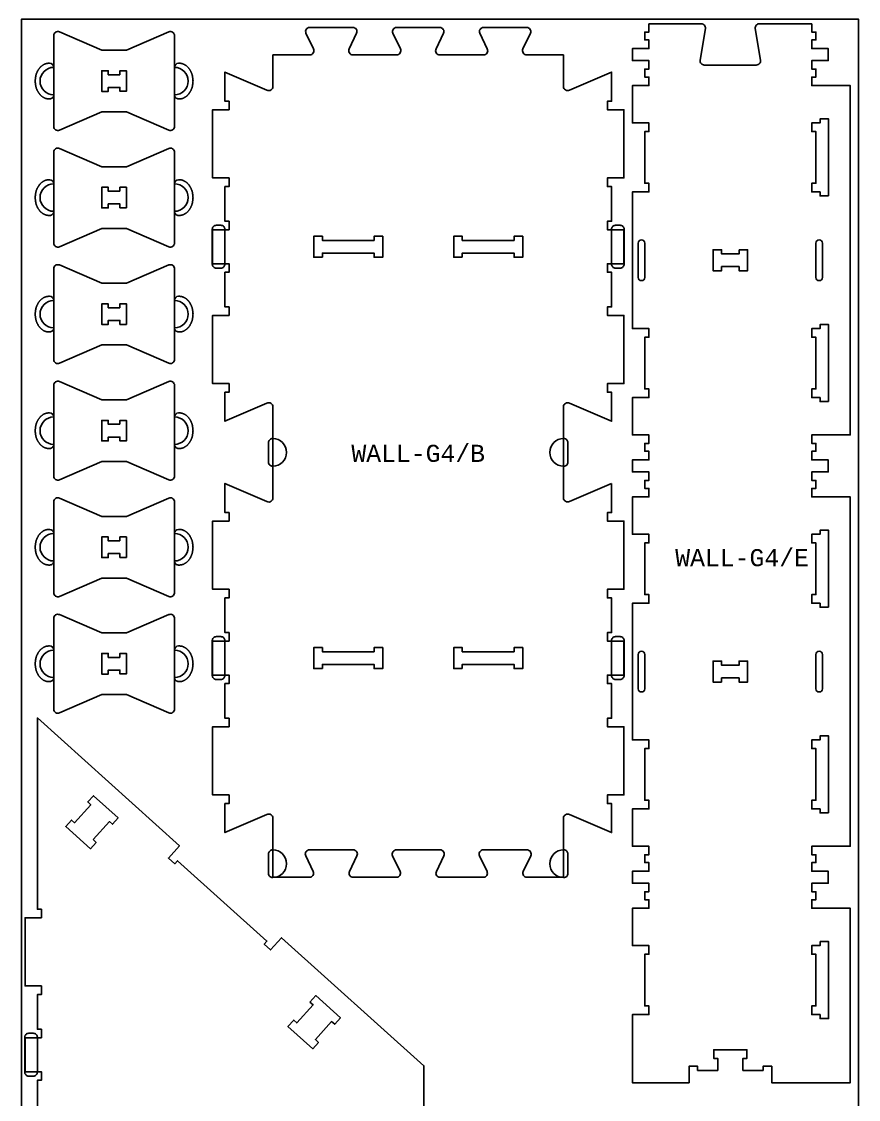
# Model space of a CAD drawing. Extents: x 0 to 12772, y 0 to 23683.
# Drawn here: x 2223 to 3443, y 2155 to 3727 of the extents above; entities that cross this region are included whole.
import ezdxf

# ---------------------------------------------------------------- set-up
doc = ezdxf.new("R2010")
doc.units = 0
for name, color, linetype in [('0_SHEET_SPRUCEPLY_2440X122', 1, 'CONTINUOUS'), ('1_ANYTOOL_1MMDEEP_LABELS_S', 2, 'CONTINUOUS'), ('3_ANYTOOL_CUTTHROUGH_INSID', 4, 'CONTINUOUS'), ('4_ANYTOOL_CUTTHROUGH_OUTSI', 5, 'CONTINUOUS'), ('5_ANYTOOL_HALF_MILL_9MM_IN', 3, 'CONTINUOUS')]:
    doc.layers.add(name, color=color, linetype=linetype)
doc.styles.add('MONOTXT_REGULAR', font='')
doc.styles.get('MONOTXT_REGULAR').set_extended_font_data('Monotxt')

msp = doc.modelspace()

# ---------------------------------------------------------------- linework, layer by layer
at = {"layer": '0_SHEET_SPRUCEPLY_2440X122'}
msp.add_lwpolyline([(2223, 1290.9), (3443, 1290.9), (3443, 3730.9), (2223, 3730.9)], close=True, dxfattribs=at)
at = {"layer": '3_ANYTOOL_CUTTHROUGH_INSID'}
for points in [[(2366.4, 3649.8), (2349.4, 3649.8), (2349.4, 3655.5), (2339.9, 3655.5), (2339.9, 3625.5), (2349.4, 3625.5), (2349.4, 3631.3), (2366.4, 3631.3), (2366.4, 3625.6), (2375.9, 3625.6), (2375.9, 3655.6), (2366.4, 3655.6)], [(3399.5, 3472.9), (3387, 3472.9), (3387, 3478.9), (3375, 3478.9), (3375, 3491.4), (3381, 3491.4), (3381, 3566.9), (3375, 3566.9), (3375, 3579.4), (3387, 3579.4), (3387, 3585.4), (3399.5, 3585.4)], [(2366.4, 3479.8), (2349.4, 3479.8), (2349.4, 3485.5), (2339.9, 3485.5), (2339.9, 3455.5), (2349.4, 3455.5), (2349.4, 3461.3), (2366.4, 3461.3), (2366.4, 3455.6), (2375.9, 3455.6), (2375.9, 3485.6), (2366.4, 3485.6)], [(2661.5, 3383.6), (2649, 3383.6), (2649, 3414.1), (2661.5, 3414.1), (2661.5, 3408.1), (2737, 3408.1), (2737, 3414.1), (2749.5, 3414.1), (2749.5, 3383.6), (2737, 3383.6), (2737, 3389.6), (2661.5, 3389.6)], [(2865.5, 3383.6), (2853, 3383.6), (2853, 3414.1), (2865.5, 3414.1), (2865.5, 3408.1), (2941, 3408.1), (2941, 3414.1), (2953.5, 3414.1), (2953.5, 3383.6), (2941, 3383.6), (2941, 3389.6), (2865.5, 3389.6)], [(3269, 3394.4), (3269, 3388.4), (3243.5, 3388.4), (3243.5, 3394.4), (3231, 3394.4), (3231, 3363.9), (3243.5, 3363.9), (3243.5, 3369.9), (3269, 3369.9), (3269, 3363.9), (3281.5, 3363.9), (3281.5, 3394.4)], [(2366.4, 3309.8), (2349.4, 3309.8), (2349.4, 3315.5), (2339.9, 3315.5), (2339.9, 3285.5), (2349.4, 3285.5), (2349.4, 3291.3), (2366.4, 3291.3), (2366.4, 3285.6), (2375.9, 3285.6), (2375.9, 3315.6), (2366.4, 3315.6)], [(3399.5, 3172.9), (3399.5, 3285.4), (3387, 3285.4), (3387, 3279.4), (3375, 3279.4), (3375, 3266.9), (3381, 3266.9), (3381, 3191.4), (3375, 3191.4), (3375, 3178.9), (3387, 3178.9), (3387, 3172.9)], [(2366.4, 3139.8), (2349.4, 3139.8), (2349.4, 3145.5), (2339.9, 3145.5), (2339.9, 3115.5), (2349.4, 3115.5), (2349.4, 3121.3), (2366.4, 3121.3), (2366.4, 3115.6), (2375.9, 3115.6), (2375.9, 3145.6), (2366.4, 3145.6)], [(2366.4, 2969.8), (2349.4, 2969.8), (2349.4, 2975.5), (2339.9, 2975.5), (2339.9, 2945.5), (2349.4, 2945.5), (2349.4, 2951.3), (2366.4, 2951.3), (2366.4, 2945.6), (2375.9, 2945.6), (2375.9, 2975.6), (2366.4, 2975.6)], [(3399.5, 2872.9), (3399.5, 2985.4), (3387, 2985.4), (3387, 2979.4), (3375, 2979.4), (3375, 2966.9), (3381, 2966.9), (3381, 2891.4), (3375, 2891.4), (3375, 2878.9), (3387, 2878.9), (3387, 2872.9)], [(2366.4, 2799.8), (2349.4, 2799.8), (2349.4, 2805.5), (2339.9, 2805.5), (2339.9, 2775.5), (2349.4, 2775.5), (2349.4, 2781.3), (2366.4, 2781.3), (2366.4, 2775.6), (2375.9, 2775.6), (2375.9, 2805.6), (2366.4, 2805.6)], [(2661.5, 2783.6), (2649, 2783.6), (2649, 2814.1), (2661.5, 2814.1), (2661.5, 2808.1), (2737, 2808.1), (2737, 2814.1), (2749.5, 2814.1), (2749.5, 2783.6), (2737, 2783.6), (2737, 2789.6), (2661.5, 2789.6)], [(2865.5, 2783.6), (2853, 2783.6), (2853, 2814.1), (2865.5, 2814.1), (2865.5, 2808.1), (2941, 2808.1), (2941, 2814.1), (2953.5, 2814.1), (2953.5, 2783.6), (2941, 2783.6), (2941, 2789.6), (2865.5, 2789.6)], [(3243.5, 2763.9), (3243.5, 2769.9), (3269, 2769.9), (3269, 2763.9), (3281.5, 2763.9), (3281.5, 2794.4), (3269, 2794.4), (3269, 2788.4), (3243.5, 2788.4), (3243.5, 2794.4), (3231, 2794.4), (3231, 2763.9)], [(3399.5, 2572.9), (3399.5, 2685.4), (3387, 2685.4), (3387, 2679.4), (3375, 2679.4), (3375, 2666.9), (3381, 2666.9), (3381, 2591.4), (3375, 2591.4), (3375, 2578.9), (3387, 2578.9), (3387, 2572.9)], [(2327.3, 2534), (2351, 2560.4), (2355.5, 2556.4), (2363.8, 2565.7), (2327.8, 2598.1), (2319.4, 2588.9), (2323.9, 2584.8), (2300.1, 2558.5), (2295.7, 2562.5), (2287.3, 2553.2), (2323.4, 2520.7), (2331.7, 2530)], [(3387, 2385.4), (3387, 2379.4), (3375, 2379.4), (3375, 2366.9), (3381, 2366.9), (3381, 2291.4), (3375, 2291.4), (3375, 2278.9), (3387, 2278.9), (3387, 2272.9), (3399.5, 2272.9), (3399.5, 2385.4)], [(2643.4, 2297.1), (2647.9, 2293.1), (2624.2, 2266.7), (2619.7, 2270.7), (2611.3, 2261.4), (2647.4, 2229), (2655.7, 2238.3), (2651.3, 2242.3), (2675, 2268.7), (2679.5, 2264.7), (2687.9, 2273.9), (2651.8, 2306.4)]]:
    msp.add_lwpolyline(points, close=True, dxfattribs=at)
for points in [[(3122, 3404.1), (3122, 3354.1, 1), (3131.5, 3354.1), (3131.5, 3404.1, 1)], [(3381, 3404.1), (3381, 3354.1, 1), (3390.5, 3354.1), (3390.5, 3404.1, 1)], [(3122, 2804.1), (3122, 2754.1, 1), (3131.5, 2754.1), (3131.5, 2804.1, 1)], [(3381, 2804.1), (3381, 2754.1, 1), (3390.5, 2754.1), (3390.5, 2804.1, 1)]]:
    msp.add_lwpolyline(points, format="xyb", close=True, dxfattribs=at)
at = {"layer": '4_ANYTOOL_CUTTHROUGH_OUTSI'}
for points in [[(2445.9, 3574.3, -0.539734), (2437.5, 3568.8), (2375.9, 3595.5), (2339.9, 3595.5), (2278.3, 3568.8, -0.539734), (2269.9, 3574.3), (2269.9, 3620.5, -1), (2269.9, 3660.5), (2269.9, 3706.7, -0.539734), (2278.3, 3712.2), (2339.9, 3685.5), (2375.9, 3685.5), (2437.5, 3712.2, -0.539734), (2445.9, 3706.7), (2445.9, 3660.5, -1), (2445.9, 3620.5)], [(3083, 3053.5), (3021.7, 3027, -0.539734), (3013, 3032.7), (3013, 3165.1, -0.539734), (3021.7, 3170.8), (3083, 3144.3), (3083, 3186.6), (3077, 3186.6), (3077, 3199.1), (3101, 3199.1), (3101, 3298.6), (3077, 3298.6), (3077, 3311.1), (3083, 3311.1), (3083, 3361.6), (3077, 3361.6), (3077, 3374.1), (3101, 3374.1), (3101, 3423.6), (3077, 3423.6), (3077, 3436.1), (3083, 3436.1), (3083, 3486.6), (3077, 3486.6), (3077, 3499.1), (3101, 3499.1), (3101, 3598.6), (3077, 3598.6), (3077, 3611.1), (3083, 3611.1), (3083, 3653.5), (3021.7, 3627), (3021.7, 3627, -0.539734), (3013, 3632.7), (3013, 3678.6), (2959.6, 3678.6), (2959.6, 3678.6, -0.551268), (2953.9, 3687.6), (2964.8, 3710.4, 0.551268), (2959.6, 3718.6), (2896.2, 3718.6, 0.551268), (2891, 3710.4), (2901.9, 3687.6, -0.551268), (2896.3, 3678.6), (2832.9, 3678.6, -0.551268), (2827.2, 3687.6), (2838.1, 3710.4, 0.551268), (2832.9, 3718.6), (2769.5, 3718.6, 0.551268), (2764.3, 3710.4), (2775.2, 3687.6, -0.551268), (2769.6, 3678.6), (2706.2, 3678.6, -0.551268), (2700.5, 3687.6), (2711.4, 3710.4, 0.551268), (2706.2, 3718.6), (2642.8, 3718.6, 0.551268), (2637.6, 3710.4), (2648.5, 3687.6, -0.551268), (2642.9, 3678.6), (2589.5, 3678.6), (2589.5, 3632.7), (2589.5, 3632.7, -0.539734), (2580.7, 3627), (2519.5, 3653.5), (2519.5, 3611.1), (2525.5, 3611.1), (2525.5, 3598.6), (2501.5, 3598.6), (2501.5, 3499.1), (2525.5, 3499.1), (2525.5, 3486.6), (2519.5, 3486.6), (2519.5, 3436.1), (2525.5, 3436.1), (2525.5, 3423.6), (2501.5, 3423.6), (2501.5, 3374.1), (2525.5, 3374.1), (2525.5, 3361.6), (2519.5, 3361.6), (2519.5, 3311.1), (2525.5, 3311.1), (2525.5, 3298.6), (2501.5, 3298.6), (2501.5, 3199.1), (2525.5, 3199.1), (2525.5, 3186.6), (2519.5, 3186.6), (2519.5, 3144.3), (2580.7, 3170.8), (2580.7, 3170.8, -0.539734), (2589.5, 3165.1), (2589.5, 3032.7, -0.539734), (2580.7, 3027), (2519.5, 3053.5), (2519.5, 3011.1), (2525.5, 3011.1), (2525.5, 2998.6), (2501.5, 2998.6), (2501.5, 2899.1), (2525.5, 2899.1), (2525.5, 2886.6), (2519.5, 2886.6), (2519.5, 2836.1), (2525.5, 2836.1), (2525.5, 2823.6), (2501.5, 2823.6), (2501.5, 2774.1), (2525.5, 2774.1), (2525.5, 2761.6), (2519.5, 2761.6), (2519.5, 2711.1), (2525.5, 2711.1), (2525.5, 2698.6), (2501.5, 2698.6), (2501.5, 2599.1), (2525.5, 2599.1), (2525.5, 2586.6), (2519.5, 2586.6), (2519.5, 2544.3), (2580.7, 2570.8), (2580.7, 2570.8, -0.539734), (2589.5, 2565.1), (2589.5, 2479.1), (2642.9, 2479.1), (2642.9, 2479.1, 0.551268), (2648.1, 2487.4), (2637.2, 2510.2, -0.551268), (2642.8, 2519.1), (2706.2, 2519.1, -0.551268), (2711.9, 2510.2), (2701, 2487.4, 0.551268), (2706.2, 2479.1), (2769.6, 2479.1, 0.551268), (2774.8, 2487.4), (2763.9, 2510.2, -0.551268), (2769.5, 2519.1), (2832.9, 2519.1, -0.551268), (2838.6, 2510.2), (2827.7, 2487.4, 0.551268), (2832.9, 2479.1), (2896.3, 2479.1, 0.551268), (2901.5, 2487.4), (2890.6, 2510.2, -0.551268), (2896.2, 2519.1), (2959.6, 2519.1, -0.551268), (2965.3, 2510.2), (2954.4, 2487.4, 0.551268), (2959.6, 2479.1), (3013, 2479.1), (3013, 2565.1), (3013, 2565.1, -0.539734), (3021.7, 2570.8), (3083, 2544.3), (3083, 2586.6), (3077, 2586.6), (3077, 2599.1), (3101, 2599.1), (3101, 2698.6), (3077, 2698.6), (3077, 2711.1), (3083, 2711.1), (3083, 2761.6), (3077, 2761.6), (3077, 2774.1), (3101, 2774.1), (3101, 2823.6), (3077, 2823.6), (3077, 2836.1), (3083, 2836.1), (3083, 2886.6), (3077, 2886.6), (3077, 2899.1), (3101, 2899.1), (3101, 2998.6), (3077, 2998.6), (3077, 3011.1), (3083, 3011.1), (3083, 3053.5)], [(3137.5, 3723.9), (3214.1, 3723.9, -0.463455), (3219.8, 3717.2), (3212.1, 3671.2, 0.463455), (3218.3, 3663.9), (3294.1, 3663.9, 0.463455), (3300.3, 3671.2), (3292.6, 3717.2, -0.463455), (3298.3, 3723.9), (3375, 3723.9), (3375, 3711.9), (3381, 3711.9), (3381, 3700.4), (3375, 3700.4), (3375, 3687.9), (3399, 3687.9), (3399, 3670.4), (3375, 3670.4), (3375, 3657.9), (3381, 3657.9), (3381, 3646.4), (3375, 3646.4), (3375, 3633.9), (3431, 3633.9), (3431, 3124.4), (3375, 3124.4), (3375, 3111.9), (3381, 3111.9), (3381, 3100.4), (3375, 3100.4), (3375, 3087.9), (3399, 3087.9), (3399, 3070.4), (3375, 3070.4), (3375, 3057.9), (3381, 3057.9), (3381, 3046.4), (3375, 3046.4), (3375, 3033.9), (3431, 3033.9), (3431, 2524.4), (3375, 2524.4), (3375, 2511.9), (3381, 2511.9), (3381, 2500.4), (3375, 2500.4), (3375, 2487.9), (3399, 2487.9), (3399, 2470.4), (3375, 2470.4), (3375, 2457.9), (3381, 2457.9), (3381, 2446.4), (3375, 2446.4), (3375, 2433.9), (3431, 2433.9), (3431, 2179.4), (3316.5, 2179.4), (3316.5, 2203.4), (3304, 2203.4), (3304, 2197.4), (3274.5, 2197.4), (3274.5, 2214.9), (3280.5, 2214.9), (3280.5, 2227.4), (3232, 2227.4), (3232, 2214.9), (3238, 2214.9), (3238, 2197.4), (3208.5, 2197.4), (3208.5, 2203.4), (3196, 2203.4), (3196, 2179.4), (3113.5, 2179.4), (3113.5, 2278.9), (3137.5, 2278.9), (3137.5, 2291.4), (3131.5, 2291.4), (3131.5, 2366.9), (3137.5, 2366.9), (3137.5, 2379.4), (3113.5, 2379.4), (3113.5, 2433.9), (3137.5, 2433.9), (3137.5, 2446.4), (3131.5, 2446.4), (3131.5, 2457.9), (3137.5, 2457.9), (3137.5, 2470.4), (3113.5, 2470.4), (3113.5, 2487.9), (3137.5, 2487.9), (3137.5, 2500.4), (3131.5, 2500.4), (3131.5, 2511.9), (3137.5, 2511.9), (3137.5, 2524.4), (3113.5, 2524.4), (3113.5, 2578.9), (3137.5, 2578.9), (3137.5, 2591.4), (3131.5, 2591.4), (3131.5, 2666.9), (3137.5, 2666.9), (3137.5, 2679.4), (3113.5, 2679.4), (3113.5, 2878.9), (3137.5, 2878.9), (3137.5, 2891.4), (3131.5, 2891.4), (3131.5, 2966.9), (3137.5, 2966.9), (3137.5, 2979.4), (3113.5, 2979.4), (3113.5, 3033.9), (3137.5, 3033.9), (3137.5, 3046.4), (3131.5, 3046.4), (3131.5, 3057.9), (3137.5, 3057.9), (3137.5, 3070.4), (3113.5, 3070.4), (3113.5, 3087.9), (3137.5, 3087.9), (3137.5, 3100.4), (3131.5, 3100.4), (3131.5, 3111.9), (3137.5, 3111.9), (3137.5, 3124.4), (3113.5, 3124.4), (3113.5, 3178.9), (3137.5, 3178.9), (3137.5, 3191.4), (3131.5, 3191.4), (3131.5, 3266.9), (3137.5, 3266.9), (3137.5, 3279.4), (3113.5, 3279.4), (3113.5, 3478.9), (3137.5, 3478.9), (3137.5, 3491.4), (3131.5, 3491.4), (3131.5, 3566.9), (3137.5, 3566.9), (3137.5, 3579.4), (3113.5, 3579.4), (3113.5, 3633.9), (3137.5, 3633.9), (3137.5, 3646.4), (3131.5, 3646.4), (3131.5, 3657.9), (3137.5, 3657.9), (3137.5, 3670.4), (3113.5, 3670.4), (3113.5, 3687.9), (3137.5, 3687.9), (3137.5, 3700.4), (3131.5, 3700.4), (3131.5, 3711.9), (3137.5, 3711.9), (3137.5, 3723.9)], [(2445.9, 3404.3, -0.539734), (2437.5, 3398.8), (2375.9, 3425.5), (2339.9, 3425.5), (2278.3, 3398.8, -0.539734), (2269.9, 3404.3), (2269.9, 3450.5, -1), (2269.9, 3490.5), (2269.9, 3536.7, -0.539734), (2278.3, 3542.2), (2339.9, 3515.5), (2375.9, 3515.5), (2437.5, 3542.2, -0.539734), (2445.9, 3536.7), (2445.9, 3490.5, -1), (2445.9, 3450.5)], [(2445.9, 3234.3, -0.539734), (2437.5, 3228.8), (2375.9, 3255.5), (2339.9, 3255.5), (2278.3, 3228.8, -0.539734), (2269.9, 3234.3), (2269.9, 3280.5, -1), (2269.9, 3320.5), (2269.9, 3366.7, -0.539734), (2278.3, 3372.2), (2339.9, 3345.5), (2375.9, 3345.5), (2437.5, 3372.2, -0.539734), (2445.9, 3366.7), (2445.9, 3320.5, -1), (2445.9, 3280.5)], [(2445.9, 3064.3, -0.539734), (2437.5, 3058.8), (2375.9, 3085.5), (2339.9, 3085.5), (2278.3, 3058.8, -0.539734), (2269.9, 3064.3), (2269.9, 3110.5, -1), (2269.9, 3150.5), (2269.9, 3196.7, -0.539734), (2278.3, 3202.2), (2339.9, 3175.5), (2375.9, 3175.5), (2437.5, 3202.2, -0.539734), (2445.9, 3196.7), (2445.9, 3150.5, -1), (2445.9, 3110.5)], [(2445.9, 2894.3, -0.539734), (2437.5, 2888.8), (2375.9, 2915.5), (2339.9, 2915.5), (2278.3, 2888.8, -0.539734), (2269.9, 2894.3), (2269.9, 2940.5, -1), (2269.9, 2980.5), (2269.9, 3026.7, -0.539734), (2278.3, 3032.2), (2339.9, 3005.5), (2375.9, 3005.5), (2437.5, 3032.2, -0.539734), (2445.9, 3026.7), (2445.9, 2980.5, -1), (2445.9, 2940.5)], [(2445.9, 2724.3, -0.539734), (2437.5, 2718.8), (2375.9, 2745.5), (2339.9, 2745.5), (2278.3, 2718.8, -0.539734), (2269.9, 2724.3), (2269.9, 2770.5, -1), (2269.9, 2810.5), (2269.9, 2856.7, -0.539734), (2278.3, 2862.2), (2339.9, 2835.5), (2375.9, 2835.5), (2437.5, 2862.2, -0.539734), (2445.9, 2856.7), (2445.9, 2810.5, -1), (2445.9, 2770.5)]]:
    msp.add_lwpolyline(points, format="xyb", close=True, dxfattribs=at)
msp.add_lwpolyline([(2246, 2132.5), (2246, 2183), (2252, 2183), (2252, 2195.5), (2228, 2195.5), (2228, 2245), (2252, 2245), (2252, 2257.5), (2246, 2257.5), (2246, 2308), (2252, 2308), (2252, 2320.5), (2228, 2320.5), (2228, 2420), (2252, 2420), (2252, 2432.5), (2246, 2432.5), (2246, 2711.5), (2453.1, 2525), (2437, 2507.2), (2446.3, 2498.8), (2450.3, 2503.3), (2580.7, 2385.9), (2576.7, 2381.4), (2586, 2373.1), (2602.1, 2390.9), (2809.5, 2204.1), (2809.5, 2084.1)], dxfattribs=at)
at = {"layer": '5_ANYTOOL_HALF_MILL_9MM_IN'}
for points in [[(2262.9, 3614.5), (2262.5, 3614.5), (2262, 3614.5), (2261.6, 3614.6), (2261.1, 3614.6), (2260.7, 3614.7), (2260.2, 3614.7), (2259.7, 3614.8), (2259.3, 3614.9), (2258.8, 3615.1), (2258.3, 3615.2), (2257.9, 3615.3), (2257.4, 3615.5), (2257, 3615.7), (2256.5, 3615.9), (2256, 3616.1), (2255.6, 3616.3), (2255.1, 3616.6), (2254.6, 3616.8), (2254.2, 3617.1), (2253.7, 3617.4), (2253.3, 3617.7), (2252.8, 3618), (2252.4, 3618.4), (2252, 3618.7), (2251.6, 3619.1), (2251.1, 3619.5), (2250.7, 3619.9), (2250.3, 3620.3), (2249.9, 3620.8), (2249.5, 3621.2), (2249.2, 3621.7), (2248.8, 3622.1), (2248.4, 3622.6), (2248.1, 3623.1), (2247.7, 3623.6), (2247.4, 3624.1), (2247.1, 3624.6), (2246.8, 3625.2), (2246.5, 3625.7), (2246.2, 3626.3), (2245.9, 3626.8), (2245.7, 3627.4), (2245.4, 3628), (2245.2, 3628.6), (2244.9, 3629.2), (2244.7, 3629.7), (2244.5, 3630.3), (2244.3, 3630.9), (2244.2, 3631.5), (2244, 3632.1), (2243.8, 3632.7), (2243.7, 3633.4), (2243.6, 3634), (2243.5, 3634.6), (2243.4, 3635.2), (2243.3, 3635.8), (2243.2, 3636.4), (2243.1, 3637), (2243.1, 3637.6), (2243, 3638.2), (2243, 3638.8), (2243, 3639.3), (2242.9, 3640.5), (2243, 3641.7), (2243, 3642.3), (2243, 3642.8), (2243.1, 3643.4), (2243.1, 3644), (2243.2, 3644.6), (2243.3, 3645.2), (2243.4, 3645.8), (2243.5, 3646.4), (2243.6, 3647.1), (2243.7, 3647.7), (2243.9, 3648.3), (2244, 3648.9), (2244.2, 3649.5), (2244.3, 3650.1), (2244.5, 3650.7), (2244.7, 3651.3), (2244.9, 3651.9), (2245.2, 3652.4), (2245.4, 3653), (2245.7, 3653.6), (2245.9, 3654.2), (2246.2, 3654.7), (2246.5, 3655.3), (2246.8, 3655.8), (2247.1, 3656.4), (2247.4, 3656.9), (2247.7, 3657.4), (2248.1, 3657.9), (2248.4, 3658.4), (2248.8, 3658.9), (2249.2, 3659.4), (2249.6, 3659.8), (2249.9, 3660.3), (2250.3, 3660.7), (2250.7, 3661.1), (2251.2, 3661.5), (2251.6, 3661.9), (2252, 3662.3), (2252.4, 3662.6), (2252.9, 3663), (2253.3, 3663.3), (2253.8, 3663.6), (2254.2, 3663.9), (2254.7, 3664.2), (2255.1, 3664.4), (2255.6, 3664.7), (2256.1, 3664.9), (2256.5, 3665.1), (2257, 3665.3), (2257.5, 3665.5), (2257.9, 3665.7), (2258.4, 3665.8), (2258.9, 3666), (2259.3, 3666.1), (2259.8, 3666.2), (2260.2, 3666.3), (2260.7, 3666.3), (2261.2, 3666.4), (2261.6, 3666.4), (2262.1, 3666.5), (2262.5, 3666.5), (2263, 3666.5), (2263.9, 3666.5, -0.413668), (2269.9, 3660.5), (2269.9, 3620.5, -0.41476), (2263.9, 3614.5)], [(2452.9, 3614.5), (2453.3, 3614.5), (2453.8, 3614.5), (2454.2, 3614.6), (2454.7, 3614.6), (2455.1, 3614.7), (2455.6, 3614.7), (2456.1, 3614.8), (2456.5, 3614.9), (2457, 3615.1), (2457.5, 3615.2), (2457.9, 3615.3), (2458.4, 3615.5), (2458.9, 3615.7), (2459.3, 3615.9), (2459.8, 3616.1), (2460.2, 3616.3), (2460.7, 3616.6), (2461.2, 3616.8), (2461.6, 3617.1), (2462.1, 3617.4), (2462.5, 3617.7), (2463, 3618), (2463.4, 3618.4), (2463.8, 3618.7), (2464.2, 3619.1), (2464.7, 3619.5), (2465.1, 3619.9), (2465.5, 3620.3), (2465.9, 3620.8), (2466.3, 3621.2), (2466.6, 3621.7), (2467, 3622.1), (2467.4, 3622.6), (2467.7, 3623.1), (2468.1, 3623.6), (2468.4, 3624.1), (2468.7, 3624.6), (2469, 3625.2), (2469.3, 3625.7), (2469.6, 3626.3), (2469.9, 3626.8), (2470.1, 3627.4), (2470.4, 3628), (2470.6, 3628.6), (2470.9, 3629.2), (2471.1, 3629.7), (2471.3, 3630.3), (2471.5, 3630.9), (2471.6, 3631.5), (2471.8, 3632.1), (2472, 3632.7), (2472.1, 3633.4), (2472.2, 3634), (2472.3, 3634.6), (2472.4, 3635.2), (2472.5, 3635.8), (2472.6, 3636.4), (2472.7, 3637), (2472.7, 3637.6), (2472.8, 3638.2), (2472.8, 3638.8), (2472.8, 3639.3), (2472.9, 3640.5), (2472.8, 3641.7), (2472.8, 3642.3), (2472.8, 3642.8), (2472.7, 3643.4), (2472.7, 3644), (2472.6, 3644.6), (2472.5, 3645.2), (2472.4, 3645.8), (2472.3, 3646.4), (2472.2, 3647.1), (2472.1, 3647.7), (2472, 3648.3), (2471.8, 3648.9), (2471.6, 3649.5), (2471.5, 3650.1), (2471.3, 3650.7), (2471.1, 3651.3), (2470.9, 3651.9), (2470.6, 3652.4), (2470.4, 3653), (2470.1, 3653.6), (2469.9, 3654.2), (2469.6, 3654.7), (2469.3, 3655.3), (2469, 3655.8), (2468.7, 3656.4), (2468.4, 3656.9), (2468.1, 3657.4), (2467.7, 3657.9), (2467.4, 3658.4), (2467, 3658.9), (2466.6, 3659.4), (2466.2, 3659.8), (2465.9, 3660.3), (2465.5, 3660.7), (2465.1, 3661.1), (2464.6, 3661.5), (2464.2, 3661.9), (2463.8, 3662.3), (2463.4, 3662.6), (2462.9, 3663), (2462.5, 3663.3), (2462, 3663.6), (2461.6, 3663.9), (2461.1, 3664.2), (2460.7, 3664.4), (2460.2, 3664.7), (2459.7, 3664.9), (2459.3, 3665.1), (2458.8, 3665.3), (2458.3, 3665.5), (2457.9, 3665.7), (2457.4, 3665.8), (2456.9, 3666), (2456.5, 3666.1), (2456, 3666.2), (2455.6, 3666.3), (2455.1, 3666.3), (2454.6, 3666.4), (2454.2, 3666.4), (2453.7, 3666.5), (2453.3, 3666.5), (2452.8, 3666.5), (2451.9, 3666.5, 0.413668), (2445.9, 3660.5), (2445.9, 3620.5, 0.41476), (2451.9, 3614.5)], [(2262.9, 3444.5), (2262.5, 3444.5), (2262, 3444.5), (2261.6, 3444.6), (2261.1, 3444.6), (2260.7, 3444.7), (2260.2, 3444.7), (2259.7, 3444.8), (2259.3, 3444.9), (2258.8, 3445.1), (2258.3, 3445.2), (2257.9, 3445.3), (2257.4, 3445.5), (2257, 3445.7), (2256.5, 3445.9), (2256, 3446.1), (2255.6, 3446.3), (2255.1, 3446.6), (2254.6, 3446.8), (2254.2, 3447.1), (2253.7, 3447.4), (2253.3, 3447.7), (2252.8, 3448), (2252.4, 3448.4), (2252, 3448.7), (2251.6, 3449.1), (2251.1, 3449.5), (2250.7, 3449.9), (2250.3, 3450.3), (2249.9, 3450.8), (2249.5, 3451.2), (2249.2, 3451.7), (2248.8, 3452.1), (2248.4, 3452.6), (2248.1, 3453.1), (2247.7, 3453.6), (2247.4, 3454.1), (2247.1, 3454.6), (2246.8, 3455.2), (2246.5, 3455.7), (2246.2, 3456.3), (2245.9, 3456.8), (2245.7, 3457.4), (2245.4, 3458), (2245.2, 3458.6), (2244.9, 3459.2), (2244.7, 3459.7), (2244.5, 3460.3), (2244.3, 3460.9), (2244.2, 3461.5), (2244, 3462.1), (2243.8, 3462.7), (2243.7, 3463.4), (2243.6, 3464), (2243.5, 3464.6), (2243.4, 3465.2), (2243.3, 3465.8), (2243.2, 3466.4), (2243.1, 3467), (2243.1, 3467.6), (2243, 3468.2), (2243, 3468.8), (2243, 3469.3), (2242.9, 3470.5), (2243, 3471.7), (2243, 3472.3), (2243, 3472.8), (2243.1, 3473.4), (2243.1, 3474), (2243.2, 3474.6), (2243.3, 3475.2), (2243.4, 3475.8), (2243.5, 3476.4), (2243.6, 3477.1), (2243.7, 3477.7), (2243.9, 3478.3), (2244, 3478.9), (2244.2, 3479.5), (2244.3, 3480.1), (2244.5, 3480.7), (2244.7, 3481.3), (2244.9, 3481.9), (2245.2, 3482.4), (2245.4, 3483), (2245.7, 3483.6), (2245.9, 3484.2), (2246.2, 3484.7), (2246.5, 3485.3), (2246.8, 3485.8), (2247.1, 3486.4), (2247.4, 3486.9), (2247.7, 3487.4), (2248.1, 3487.9), (2248.4, 3488.4), (2248.8, 3488.9), (2249.2, 3489.4), (2249.6, 3489.8), (2249.9, 3490.3), (2250.3, 3490.7), (2250.7, 3491.1), (2251.2, 3491.5), (2251.6, 3491.9), (2252, 3492.3), (2252.4, 3492.6), (2252.9, 3493), (2253.3, 3493.3), (2253.8, 3493.6), (2254.2, 3493.9), (2254.7, 3494.2), (2255.1, 3494.4), (2255.6, 3494.7), (2256.1, 3494.9), (2256.5, 3495.1), (2257, 3495.3), (2257.5, 3495.5), (2257.9, 3495.7), (2258.4, 3495.8), (2258.9, 3496), (2259.3, 3496.1), (2259.8, 3496.2), (2260.2, 3496.3), (2260.7, 3496.3), (2261.2, 3496.4), (2261.6, 3496.4), (2262.1, 3496.5), (2262.5, 3496.5), (2263, 3496.5), (2263.9, 3496.5, -0.413668), (2269.9, 3490.5), (2269.9, 3450.5, -0.41476), (2263.9, 3444.5)], [(2452.9, 3444.5), (2453.3, 3444.5), (2453.8, 3444.5), (2454.2, 3444.6), (2454.7, 3444.6), (2455.1, 3444.7), (2455.6, 3444.7), (2456.1, 3444.8), (2456.5, 3444.9), (2457, 3445.1), (2457.5, 3445.2), (2457.9, 3445.3), (2458.4, 3445.5), (2458.9, 3445.7), (2459.3, 3445.9), (2459.8, 3446.1), (2460.2, 3446.3), (2460.7, 3446.6), (2461.2, 3446.8), (2461.6, 3447.1), (2462.1, 3447.4), (2462.5, 3447.7), (2463, 3448), (2463.4, 3448.4), (2463.8, 3448.7), (2464.2, 3449.1), (2464.7, 3449.5), (2465.1, 3449.9), (2465.5, 3450.3), (2465.9, 3450.8), (2466.3, 3451.2), (2466.6, 3451.7), (2467, 3452.1), (2467.4, 3452.6), (2467.7, 3453.1), (2468.1, 3453.6), (2468.4, 3454.1), (2468.7, 3454.6), (2469, 3455.2), (2469.3, 3455.7), (2469.6, 3456.3), (2469.9, 3456.8), (2470.1, 3457.4), (2470.4, 3458), (2470.6, 3458.6), (2470.9, 3459.2), (2471.1, 3459.7), (2471.3, 3460.3), (2471.5, 3460.9), (2471.6, 3461.5), (2471.8, 3462.1), (2472, 3462.7), (2472.1, 3463.4), (2472.2, 3464), (2472.3, 3464.6), (2472.4, 3465.2), (2472.5, 3465.8), (2472.6, 3466.4), (2472.7, 3467), (2472.7, 3467.6), (2472.8, 3468.2), (2472.8, 3468.8), (2472.8, 3469.3), (2472.9, 3470.5), (2472.8, 3471.7), (2472.8, 3472.3), (2472.8, 3472.8), (2472.7, 3473.4), (2472.7, 3474), (2472.6, 3474.6), (2472.5, 3475.2), (2472.4, 3475.8), (2472.3, 3476.4), (2472.2, 3477.1), (2472.1, 3477.7), (2472, 3478.3), (2471.8, 3478.9), (2471.6, 3479.5), (2471.5, 3480.1), (2471.3, 3480.7), (2471.1, 3481.3), (2470.9, 3481.9), (2470.6, 3482.4), (2470.4, 3483), (2470.1, 3483.6), (2469.9, 3484.2), (2469.6, 3484.7), (2469.3, 3485.3), (2469, 3485.8), (2468.7, 3486.4), (2468.4, 3486.9), (2468.1, 3487.4), (2467.7, 3487.9), (2467.4, 3488.4), (2467, 3488.9), (2466.6, 3489.4), (2466.2, 3489.8), (2465.9, 3490.3), (2465.5, 3490.7), (2465.1, 3491.1), (2464.6, 3491.5), (2464.2, 3491.9), (2463.8, 3492.3), (2463.4, 3492.6), (2462.9, 3493), (2462.5, 3493.3), (2462, 3493.6), (2461.6, 3493.9), (2461.1, 3494.2), (2460.7, 3494.4), (2460.2, 3494.7), (2459.7, 3494.9), (2459.3, 3495.1), (2458.8, 3495.3), (2458.3, 3495.5), (2457.9, 3495.7), (2457.4, 3495.8), (2456.9, 3496), (2456.5, 3496.1), (2456, 3496.2), (2455.6, 3496.3), (2455.1, 3496.3), (2454.6, 3496.4), (2454.2, 3496.4), (2453.7, 3496.5), (2453.3, 3496.5), (2452.8, 3496.5), (2451.9, 3496.5, 0.413668), (2445.9, 3490.5), (2445.9, 3450.5, 0.41476), (2451.9, 3444.5)], [(2501, 3373.6, 0.414214), (2507, 3367.6), (2513.5, 3367.6, 0.414214), (2519.5, 3373.6), (2519.5, 3424.1, 0.414214), (2513.5, 3430.1), (2507, 3430.1, 0.414214), (2501, 3424.1)], [(3101.5, 3373.6, -0.414214), (3095.5, 3367.6), (3089, 3367.6, -0.414214), (3083, 3373.6), (3083, 3424.1, -0.414214), (3089, 3430.1), (3095.5, 3430.1, -0.414214), (3101.5, 3424.1)], [(2262.9, 3274.5), (2262.5, 3274.5), (2262, 3274.5), (2261.6, 3274.6), (2261.1, 3274.6), (2260.7, 3274.7), (2260.2, 3274.7), (2259.7, 3274.8), (2259.3, 3274.9), (2258.8, 3275.1), (2258.3, 3275.2), (2257.9, 3275.3), (2257.4, 3275.5), (2257, 3275.7), (2256.5, 3275.9), (2256, 3276.1), (2255.6, 3276.3), (2255.1, 3276.6), (2254.6, 3276.8), (2254.2, 3277.1), (2253.7, 3277.4), (2253.3, 3277.7), (2252.8, 3278), (2252.4, 3278.4), (2252, 3278.7), (2251.6, 3279.1), (2251.1, 3279.5), (2250.7, 3279.9), (2250.3, 3280.3), (2249.9, 3280.8), (2249.5, 3281.2), (2249.2, 3281.7), (2248.8, 3282.1), (2248.4, 3282.6), (2248.1, 3283.1), (2247.7, 3283.6), (2247.4, 3284.1), (2247.1, 3284.6), (2246.8, 3285.2), (2246.5, 3285.7), (2246.2, 3286.3), (2245.9, 3286.8), (2245.7, 3287.4), (2245.4, 3288), (2245.2, 3288.6), (2244.9, 3289.2), (2244.7, 3289.7), (2244.5, 3290.3), (2244.3, 3290.9), (2244.2, 3291.5), (2244, 3292.1), (2243.8, 3292.7), (2243.7, 3293.4), (2243.6, 3294), (2243.5, 3294.6), (2243.4, 3295.2), (2243.3, 3295.8), (2243.2, 3296.4), (2243.1, 3297), (2243.1, 3297.6), (2243, 3298.2), (2243, 3298.8), (2243, 3299.3), (2242.9, 3300.5), (2243, 3301.7), (2243, 3302.3), (2243, 3302.8), (2243.1, 3303.4), (2243.1, 3304), (2243.2, 3304.6), (2243.3, 3305.2), (2243.4, 3305.8), (2243.5, 3306.4), (2243.6, 3307.1), (2243.7, 3307.7), (2243.9, 3308.3), (2244, 3308.9), (2244.2, 3309.5), (2244.3, 3310.1), (2244.5, 3310.7), (2244.7, 3311.3), (2244.9, 3311.9), (2245.2, 3312.4), (2245.4, 3313), (2245.7, 3313.6), (2245.9, 3314.2), (2246.2, 3314.7), (2246.5, 3315.3), (2246.8, 3315.8), (2247.1, 3316.4), (2247.4, 3316.9), (2247.7, 3317.4), (2248.1, 3317.9), (2248.4, 3318.4), (2248.8, 3318.9), (2249.2, 3319.4), (2249.6, 3319.8), (2249.9, 3320.3), (2250.3, 3320.7), (2250.7, 3321.1), (2251.2, 3321.5), (2251.6, 3321.9), (2252, 3322.3), (2252.4, 3322.6), (2252.9, 3323), (2253.3, 3323.3), (2253.8, 3323.6), (2254.2, 3323.9), (2254.7, 3324.2), (2255.1, 3324.4), (2255.6, 3324.7), (2256.1, 3324.9), (2256.5, 3325.1), (2257, 3325.3), (2257.5, 3325.5), (2257.9, 3325.7), (2258.4, 3325.8), (2258.9, 3326), (2259.3, 3326.1), (2259.8, 3326.2), (2260.2, 3326.3), (2260.7, 3326.3), (2261.2, 3326.4), (2261.6, 3326.4), (2262.1, 3326.5), (2262.5, 3326.5), (2263, 3326.5), (2263.9, 3326.5, -0.413668), (2269.9, 3320.5), (2269.9, 3280.5, -0.41476), (2263.9, 3274.5)], [(2452.9, 3274.5), (2453.3, 3274.5), (2453.8, 3274.5), (2454.2, 3274.6), (2454.7, 3274.6), (2455.1, 3274.7), (2455.6, 3274.7), (2456.1, 3274.8), (2456.5, 3274.9), (2457, 3275.1), (2457.5, 3275.2), (2457.9, 3275.3), (2458.4, 3275.5), (2458.9, 3275.7), (2459.3, 3275.9), (2459.8, 3276.1), (2460.2, 3276.3), (2460.7, 3276.6), (2461.2, 3276.8), (2461.6, 3277.1), (2462.1, 3277.4), (2462.5, 3277.7), (2463, 3278), (2463.4, 3278.4), (2463.8, 3278.7), (2464.2, 3279.1), (2464.7, 3279.5), (2465.1, 3279.9), (2465.5, 3280.3), (2465.9, 3280.8), (2466.3, 3281.2), (2466.6, 3281.7), (2467, 3282.1), (2467.4, 3282.6), (2467.7, 3283.1), (2468.1, 3283.6), (2468.4, 3284.1), (2468.7, 3284.6), (2469, 3285.2), (2469.3, 3285.7), (2469.6, 3286.3), (2469.9, 3286.8), (2470.1, 3287.4), (2470.4, 3288), (2470.6, 3288.6), (2470.9, 3289.2), (2471.1, 3289.7), (2471.3, 3290.3), (2471.5, 3290.9), (2471.6, 3291.5), (2471.8, 3292.1), (2472, 3292.7), (2472.1, 3293.4), (2472.2, 3294), (2472.3, 3294.6), (2472.4, 3295.2), (2472.5, 3295.8), (2472.6, 3296.4), (2472.7, 3297), (2472.7, 3297.6), (2472.8, 3298.2), (2472.8, 3298.8), (2472.8, 3299.3), (2472.9, 3300.5), (2472.8, 3301.7), (2472.8, 3302.3), (2472.8, 3302.8), (2472.7, 3303.4), (2472.7, 3304), (2472.6, 3304.6), (2472.5, 3305.2), (2472.4, 3305.8), (2472.3, 3306.4), (2472.2, 3307.1), (2472.1, 3307.7), (2472, 3308.3), (2471.8, 3308.9), (2471.6, 3309.5), (2471.5, 3310.1), (2471.3, 3310.7), (2471.1, 3311.3), (2470.9, 3311.9), (2470.6, 3312.4), (2470.4, 3313), (2470.1, 3313.6), (2469.9, 3314.2), (2469.6, 3314.7), (2469.3, 3315.3), (2469, 3315.8), (2468.7, 3316.4), (2468.4, 3316.9), (2468.1, 3317.4), (2467.7, 3317.9), (2467.4, 3318.4), (2467, 3318.9), (2466.6, 3319.4), (2466.2, 3319.8), (2465.9, 3320.3), (2465.5, 3320.7), (2465.1, 3321.1), (2464.6, 3321.5), (2464.2, 3321.9), (2463.8, 3322.3), (2463.4, 3322.6), (2462.9, 3323), (2462.5, 3323.3), (2462, 3323.6), (2461.6, 3323.9), (2461.1, 3324.2), (2460.7, 3324.4), (2460.2, 3324.7), (2459.7, 3324.9), (2459.3, 3325.1), (2458.8, 3325.3), (2458.3, 3325.5), (2457.9, 3325.7), (2457.4, 3325.8), (2456.9, 3326), (2456.5, 3326.1), (2456, 3326.2), (2455.6, 3326.3), (2455.1, 3326.3), (2454.6, 3326.4), (2454.2, 3326.4), (2453.7, 3326.5), (2453.3, 3326.5), (2452.8, 3326.5), (2451.9, 3326.5, 0.413668), (2445.9, 3320.5), (2445.9, 3280.5, 0.41476), (2451.9, 3274.5)], [(2262.9, 3104.5), (2262.5, 3104.5), (2262, 3104.5), (2261.6, 3104.6), (2261.1, 3104.6), (2260.7, 3104.7), (2260.2, 3104.7), (2259.7, 3104.8), (2259.3, 3104.9), (2258.8, 3105.1), (2258.3, 3105.2), (2257.9, 3105.3), (2257.4, 3105.5), (2257, 3105.7), (2256.5, 3105.9), (2256, 3106.1), (2255.6, 3106.3), (2255.1, 3106.6), (2254.6, 3106.8), (2254.2, 3107.1), (2253.7, 3107.4), (2253.3, 3107.7), (2252.8, 3108), (2252.4, 3108.4), (2252, 3108.7), (2251.6, 3109.1), (2251.1, 3109.5), (2250.7, 3109.9), (2250.3, 3110.3), (2249.9, 3110.8), (2249.5, 3111.2), (2249.2, 3111.7), (2248.8, 3112.1), (2248.4, 3112.6), (2248.1, 3113.1), (2247.7, 3113.6), (2247.4, 3114.1), (2247.1, 3114.6), (2246.8, 3115.2), (2246.5, 3115.7), (2246.2, 3116.3), (2245.9, 3116.8), (2245.7, 3117.4), (2245.4, 3118), (2245.2, 3118.6), (2244.9, 3119.2), (2244.7, 3119.7), (2244.5, 3120.3), (2244.3, 3120.9), (2244.2, 3121.5), (2244, 3122.1), (2243.8, 3122.7), (2243.7, 3123.4), (2243.6, 3124), (2243.5, 3124.6), (2243.4, 3125.2), (2243.3, 3125.8), (2243.2, 3126.4), (2243.1, 3127), (2243.1, 3127.6), (2243, 3128.2), (2243, 3128.8), (2243, 3129.3), (2242.9, 3130.5), (2243, 3131.7), (2243, 3132.3), (2243, 3132.8), (2243.1, 3133.4), (2243.1, 3134), (2243.2, 3134.6), (2243.3, 3135.2), (2243.4, 3135.8), (2243.5, 3136.4), (2243.6, 3137.1), (2243.7, 3137.7), (2243.9, 3138.3), (2244, 3138.9), (2244.2, 3139.5), (2244.3, 3140.1), (2244.5, 3140.7), (2244.7, 3141.3), (2244.9, 3141.9), (2245.2, 3142.4), (2245.4, 3143), (2245.7, 3143.6), (2245.9, 3144.2), (2246.2, 3144.7), (2246.5, 3145.3), (2246.8, 3145.8), (2247.1, 3146.4), (2247.4, 3146.9), (2247.7, 3147.4), (2248.1, 3147.9), (2248.4, 3148.4), (2248.8, 3148.9), (2249.2, 3149.4), (2249.6, 3149.8), (2249.9, 3150.3), (2250.3, 3150.7), (2250.7, 3151.1), (2251.2, 3151.5), (2251.6, 3151.9), (2252, 3152.3), (2252.4, 3152.6), (2252.9, 3153), (2253.3, 3153.3), (2253.8, 3153.6), (2254.2, 3153.9), (2254.7, 3154.2), (2255.1, 3154.4), (2255.6, 3154.7), (2256.1, 3154.9), (2256.5, 3155.1), (2257, 3155.3), (2257.5, 3155.5), (2257.9, 3155.7), (2258.4, 3155.8), (2258.9, 3156), (2259.3, 3156.1), (2259.8, 3156.2), (2260.2, 3156.3), (2260.7, 3156.3), (2261.2, 3156.4), (2261.6, 3156.4), (2262.1, 3156.5), (2262.5, 3156.5), (2263, 3156.5), (2263.9, 3156.5, -0.413668), (2269.9, 3150.5), (2269.9, 3110.5, -0.41476), (2263.9, 3104.5)], [(2452.9, 3104.5), (2453.3, 3104.5), (2453.8, 3104.5), (2454.2, 3104.6), (2454.7, 3104.6), (2455.1, 3104.7), (2455.6, 3104.7), (2456.1, 3104.8), (2456.5, 3104.9), (2457, 3105.1), (2457.5, 3105.2), (2457.9, 3105.3), (2458.4, 3105.5), (2458.9, 3105.7), (2459.3, 3105.9), (2459.8, 3106.1), (2460.2, 3106.3), (2460.7, 3106.6), (2461.2, 3106.8), (2461.6, 3107.1), (2462.1, 3107.4), (2462.5, 3107.7), (2463, 3108), (2463.4, 3108.4), (2463.8, 3108.7), (2464.2, 3109.1), (2464.7, 3109.5), (2465.1, 3109.9), (2465.5, 3110.3), (2465.9, 3110.8), (2466.3, 3111.2), (2466.6, 3111.7), (2467, 3112.1), (2467.4, 3112.6), (2467.7, 3113.1), (2468.1, 3113.6), (2468.4, 3114.1), (2468.7, 3114.6), (2469, 3115.2), (2469.3, 3115.7), (2469.6, 3116.3), (2469.9, 3116.8), (2470.1, 3117.4), (2470.4, 3118), (2470.6, 3118.6), (2470.9, 3119.2), (2471.1, 3119.7), (2471.3, 3120.3), (2471.5, 3120.9), (2471.6, 3121.5), (2471.8, 3122.1), (2472, 3122.7), (2472.1, 3123.4), (2472.2, 3124), (2472.3, 3124.6), (2472.4, 3125.2), (2472.5, 3125.8), (2472.6, 3126.4), (2472.7, 3127), (2472.7, 3127.6), (2472.8, 3128.2), (2472.8, 3128.8), (2472.8, 3129.3), (2472.9, 3130.5), (2472.8, 3131.7), (2472.8, 3132.3), (2472.8, 3132.8), (2472.7, 3133.4), (2472.7, 3134), (2472.6, 3134.6), (2472.5, 3135.2), (2472.4, 3135.8), (2472.3, 3136.4), (2472.2, 3137.1), (2472.1, 3137.7), (2472, 3138.3), (2471.8, 3138.9), (2471.6, 3139.5), (2471.5, 3140.1), (2471.3, 3140.7), (2471.1, 3141.3), (2470.9, 3141.9), (2470.6, 3142.4), (2470.4, 3143), (2470.1, 3143.6), (2469.9, 3144.2), (2469.6, 3144.7), (2469.3, 3145.3), (2469, 3145.8), (2468.7, 3146.4), (2468.4, 3146.9), (2468.1, 3147.4), (2467.7, 3147.9), (2467.4, 3148.4), (2467, 3148.9), (2466.6, 3149.4), (2466.2, 3149.8), (2465.9, 3150.3), (2465.5, 3150.7), (2465.1, 3151.1), (2464.6, 3151.5), (2464.2, 3151.9), (2463.8, 3152.3), (2463.4, 3152.6), (2462.9, 3153), (2462.5, 3153.3), (2462, 3153.6), (2461.6, 3153.9), (2461.1, 3154.2), (2460.7, 3154.4), (2460.2, 3154.7), (2459.7, 3154.9), (2459.3, 3155.1), (2458.8, 3155.3), (2458.3, 3155.5), (2457.9, 3155.7), (2457.4, 3155.8), (2456.9, 3156), (2456.5, 3156.1), (2456, 3156.2), (2455.6, 3156.3), (2455.1, 3156.3), (2454.6, 3156.4), (2454.2, 3156.4), (2453.7, 3156.5), (2453.3, 3156.5), (2452.8, 3156.5), (2451.9, 3156.5, 0.413668), (2445.9, 3150.5), (2445.9, 3110.5, 0.41476), (2451.9, 3104.5)], [(2589, 3078.6), (2589.2, 3078.6, 0.987577), (2589.2, 3119.1), (2589, 3119.1, 0.414362), (2583, 3113.1), (2583, 3084.6, 0.414362)], [(3013.5, 3078.6), (3013.2, 3078.6, -0.987577), (3013.2, 3119.1), (3013.5, 3119.1, -0.414362), (3019.5, 3113.1), (3019.5, 3084.6, -0.414362)], [(2262.9, 2934.5), (2262.5, 2934.5), (2262, 2934.5), (2261.6, 2934.6), (2261.1, 2934.6), (2260.7, 2934.7), (2260.2, 2934.7), (2259.7, 2934.8), (2259.3, 2934.9), (2258.8, 2935.1), (2258.3, 2935.2), (2257.9, 2935.3), (2257.4, 2935.5), (2257, 2935.7), (2256.5, 2935.9), (2256, 2936.1), (2255.6, 2936.3), (2255.1, 2936.6), (2254.6, 2936.8), (2254.2, 2937.1), (2253.7, 2937.4), (2253.3, 2937.7), (2252.8, 2938), (2252.4, 2938.4), (2252, 2938.7), (2251.6, 2939.1), (2251.1, 2939.5), (2250.7, 2939.9), (2250.3, 2940.3), (2249.9, 2940.8), (2249.5, 2941.2), (2249.2, 2941.7), (2248.8, 2942.1), (2248.4, 2942.6), (2248.1, 2943.1), (2247.7, 2943.6), (2247.4, 2944.1), (2247.1, 2944.6), (2246.8, 2945.2), (2246.5, 2945.7), (2246.2, 2946.3), (2245.9, 2946.8), (2245.7, 2947.4), (2245.4, 2948), (2245.2, 2948.6), (2244.9, 2949.2), (2244.7, 2949.7), (2244.5, 2950.3), (2244.3, 2950.9), (2244.2, 2951.5), (2244, 2952.1), (2243.8, 2952.7), (2243.7, 2953.4), (2243.6, 2954), (2243.5, 2954.6), (2243.4, 2955.2), (2243.3, 2955.8), (2243.2, 2956.4), (2243.1, 2957), (2243.1, 2957.6), (2243, 2958.2), (2243, 2958.8), (2243, 2959.3), (2242.9, 2960.5), (2243, 2961.7), (2243, 2962.3), (2243, 2962.8), (2243.1, 2963.4), (2243.1, 2964), (2243.2, 2964.6), (2243.3, 2965.2), (2243.4, 2965.8), (2243.5, 2966.4), (2243.6, 2967.1), (2243.7, 2967.7), (2243.9, 2968.3), (2244, 2968.9), (2244.2, 2969.5), (2244.3, 2970.1), (2244.5, 2970.7), (2244.7, 2971.3), (2244.9, 2971.9), (2245.2, 2972.4), (2245.4, 2973), (2245.7, 2973.6), (2245.9, 2974.2), (2246.2, 2974.7), (2246.5, 2975.3), (2246.8, 2975.8), (2247.1, 2976.4), (2247.4, 2976.9), (2247.7, 2977.4), (2248.1, 2977.9), (2248.4, 2978.4), (2248.8, 2978.9), (2249.2, 2979.4), (2249.6, 2979.8), (2249.9, 2980.3), (2250.3, 2980.7), (2250.7, 2981.1), (2251.2, 2981.5), (2251.6, 2981.9), (2252, 2982.3), (2252.4, 2982.6), (2252.9, 2983), (2253.3, 2983.3), (2253.8, 2983.6), (2254.2, 2983.9), (2254.7, 2984.2), (2255.1, 2984.4), (2255.6, 2984.7), (2256.1, 2984.9), (2256.5, 2985.1), (2257, 2985.3), (2257.5, 2985.5), (2257.9, 2985.7), (2258.4, 2985.8), (2258.9, 2986), (2259.3, 2986.1), (2259.8, 2986.2), (2260.2, 2986.3), (2260.7, 2986.3), (2261.2, 2986.4), (2261.6, 2986.4), (2262.1, 2986.5), (2262.5, 2986.5), (2263, 2986.5), (2263.9, 2986.5, -0.413668), (2269.9, 2980.5), (2269.9, 2940.5, -0.41476), (2263.9, 2934.5)], [(2452.9, 2934.5), (2453.3, 2934.5), (2453.8, 2934.5), (2454.2, 2934.6), (2454.7, 2934.6), (2455.1, 2934.7), (2455.6, 2934.7), (2456.1, 2934.8), (2456.5, 2934.9), (2457, 2935.1), (2457.5, 2935.2), (2457.9, 2935.3), (2458.4, 2935.5), (2458.9, 2935.7), (2459.3, 2935.9), (2459.8, 2936.1), (2460.2, 2936.3), (2460.7, 2936.6), (2461.2, 2936.8), (2461.6, 2937.1), (2462.1, 2937.4), (2462.5, 2937.7), (2463, 2938), (2463.4, 2938.4), (2463.8, 2938.7), (2464.2, 2939.1), (2464.7, 2939.5), (2465.1, 2939.9), (2465.5, 2940.3), (2465.9, 2940.8), (2466.3, 2941.2), (2466.6, 2941.7), (2467, 2942.1), (2467.4, 2942.6), (2467.7, 2943.1), (2468.1, 2943.6), (2468.4, 2944.1), (2468.7, 2944.6), (2469, 2945.2), (2469.3, 2945.7), (2469.6, 2946.3), (2469.9, 2946.8), (2470.1, 2947.4), (2470.4, 2948), (2470.6, 2948.6), (2470.9, 2949.2), (2471.1, 2949.7), (2471.3, 2950.3), (2471.5, 2950.9), (2471.6, 2951.5), (2471.8, 2952.1), (2472, 2952.7), (2472.1, 2953.4), (2472.2, 2954), (2472.3, 2954.6), (2472.4, 2955.2), (2472.5, 2955.8), (2472.6, 2956.4), (2472.7, 2957), (2472.7, 2957.6), (2472.8, 2958.2), (2472.8, 2958.8), (2472.8, 2959.3), (2472.9, 2960.5), (2472.8, 2961.7), (2472.8, 2962.3), (2472.8, 2962.8), (2472.7, 2963.4), (2472.7, 2964), (2472.6, 2964.6), (2472.5, 2965.2), (2472.4, 2965.8), (2472.3, 2966.4), (2472.2, 2967.1), (2472.1, 2967.7), (2472, 2968.3), (2471.8, 2968.9), (2471.6, 2969.5), (2471.5, 2970.1), (2471.3, 2970.7), (2471.1, 2971.3), (2470.9, 2971.9), (2470.6, 2972.4), (2470.4, 2973), (2470.1, 2973.6), (2469.9, 2974.2), (2469.6, 2974.7), (2469.3, 2975.3), (2469, 2975.8), (2468.7, 2976.4), (2468.4, 2976.9), (2468.1, 2977.4), (2467.7, 2977.9), (2467.4, 2978.4), (2467, 2978.9), (2466.6, 2979.4), (2466.2, 2979.8), (2465.9, 2980.3), (2465.5, 2980.7), (2465.1, 2981.1), (2464.6, 2981.5), (2464.2, 2981.9), (2463.8, 2982.3), (2463.4, 2982.6), (2462.9, 2983), (2462.5, 2983.3), (2462, 2983.6), (2461.6, 2983.9), (2461.1, 2984.2), (2460.7, 2984.4), (2460.2, 2984.7), (2459.7, 2984.9), (2459.3, 2985.1), (2458.8, 2985.3), (2458.3, 2985.5), (2457.9, 2985.7), (2457.4, 2985.8), (2456.9, 2986), (2456.5, 2986.1), (2456, 2986.2), (2455.6, 2986.3), (2455.1, 2986.3), (2454.6, 2986.4), (2454.2, 2986.4), (2453.7, 2986.5), (2453.3, 2986.5), (2452.8, 2986.5), (2451.9, 2986.5, 0.413668), (2445.9, 2980.5), (2445.9, 2940.5, 0.41476), (2451.9, 2934.5)], [(2501, 2773.6, 0.414214), (2507, 2767.6), (2513.5, 2767.6, 0.414214), (2519.5, 2773.6), (2519.5, 2824.1, 0.414214), (2513.5, 2830.1), (2507, 2830.1, 0.414214), (2501, 2824.1)], [(3101.5, 2773.6, -0.414214), (3095.5, 2767.6), (3089, 2767.6, -0.414214), (3083, 2773.6), (3083, 2824.1, -0.414214), (3089, 2830.1), (3095.5, 2830.1, -0.414214), (3101.5, 2824.1)], [(2262.9, 2764.5), (2262.5, 2764.5), (2262, 2764.5), (2261.6, 2764.6), (2261.1, 2764.6), (2260.7, 2764.7), (2260.2, 2764.7), (2259.7, 2764.8), (2259.3, 2764.9), (2258.8, 2765.1), (2258.3, 2765.2), (2257.9, 2765.3), (2257.4, 2765.5), (2257, 2765.7), (2256.5, 2765.9), (2256, 2766.1), (2255.6, 2766.3), (2255.1, 2766.6), (2254.6, 2766.8), (2254.2, 2767.1), (2253.7, 2767.4), (2253.3, 2767.7), (2252.8, 2768), (2252.4, 2768.4), (2252, 2768.7), (2251.6, 2769.1), (2251.1, 2769.5), (2250.7, 2769.9), (2250.3, 2770.3), (2249.9, 2770.8), (2249.5, 2771.2), (2249.2, 2771.7), (2248.8, 2772.1), (2248.4, 2772.6), (2248.1, 2773.1), (2247.7, 2773.6), (2247.4, 2774.1), (2247.1, 2774.6), (2246.8, 2775.2), (2246.5, 2775.7), (2246.2, 2776.3), (2245.9, 2776.8), (2245.7, 2777.4), (2245.4, 2778), (2245.2, 2778.6), (2244.9, 2779.2), (2244.7, 2779.7), (2244.5, 2780.3), (2244.3, 2780.9), (2244.2, 2781.5), (2244, 2782.1), (2243.8, 2782.7), (2243.7, 2783.4), (2243.6, 2784), (2243.5, 2784.6), (2243.4, 2785.2), (2243.3, 2785.8), (2243.2, 2786.4), (2243.1, 2787), (2243.1, 2787.6), (2243, 2788.2), (2243, 2788.8), (2243, 2789.3), (2242.9, 2790.5), (2243, 2791.7), (2243, 2792.3), (2243, 2792.8), (2243.1, 2793.4), (2243.1, 2794), (2243.2, 2794.6), (2243.3, 2795.2), (2243.4, 2795.8), (2243.5, 2796.4), (2243.6, 2797.1), (2243.7, 2797.7), (2243.9, 2798.3), (2244, 2798.9), (2244.2, 2799.5), (2244.3, 2800.1), (2244.5, 2800.7), (2244.7, 2801.3), (2244.9, 2801.9), (2245.2, 2802.4), (2245.4, 2803), (2245.7, 2803.6), (2245.9, 2804.2), (2246.2, 2804.7), (2246.5, 2805.3), (2246.8, 2805.8), (2247.1, 2806.4), (2247.4, 2806.9), (2247.7, 2807.4), (2248.1, 2807.9), (2248.4, 2808.4), (2248.8, 2808.9), (2249.2, 2809.4), (2249.6, 2809.8), (2249.9, 2810.3), (2250.3, 2810.7), (2250.7, 2811.1), (2251.2, 2811.5), (2251.6, 2811.9), (2252, 2812.3), (2252.4, 2812.6), (2252.9, 2813), (2253.3, 2813.3), (2253.8, 2813.6), (2254.2, 2813.9), (2254.7, 2814.2), (2255.1, 2814.4), (2255.6, 2814.7), (2256.1, 2814.9), (2256.5, 2815.1), (2257, 2815.3), (2257.5, 2815.5), (2257.9, 2815.7), (2258.4, 2815.8), (2258.9, 2816), (2259.3, 2816.1), (2259.8, 2816.2), (2260.2, 2816.3), (2260.7, 2816.3), (2261.2, 2816.4), (2261.6, 2816.4), (2262.1, 2816.5), (2262.5, 2816.5), (2263, 2816.5), (2263.9, 2816.5, -0.413668), (2269.9, 2810.5), (2269.9, 2770.5, -0.41476), (2263.9, 2764.5)], [(2452.9, 2764.5), (2453.3, 2764.5), (2453.8, 2764.5), (2454.2, 2764.6), (2454.7, 2764.6), (2455.1, 2764.7), (2455.6, 2764.7), (2456.1, 2764.8), (2456.5, 2764.9), (2457, 2765.1), (2457.5, 2765.2), (2457.9, 2765.3), (2458.4, 2765.5), (2458.9, 2765.7), (2459.3, 2765.9), (2459.8, 2766.1), (2460.2, 2766.3), (2460.7, 2766.6), (2461.2, 2766.8), (2461.6, 2767.1), (2462.1, 2767.4), (2462.5, 2767.7), (2463, 2768), (2463.4, 2768.4), (2463.8, 2768.7), (2464.2, 2769.1), (2464.7, 2769.5), (2465.1, 2769.9), (2465.5, 2770.3), (2465.9, 2770.8), (2466.3, 2771.2), (2466.6, 2771.7), (2467, 2772.1), (2467.4, 2772.6), (2467.7, 2773.1), (2468.1, 2773.6), (2468.4, 2774.1), (2468.7, 2774.6), (2469, 2775.2), (2469.3, 2775.7), (2469.6, 2776.3), (2469.9, 2776.8), (2470.1, 2777.4), (2470.4, 2778), (2470.6, 2778.6), (2470.9, 2779.2), (2471.1, 2779.7), (2471.3, 2780.3), (2471.5, 2780.9), (2471.6, 2781.5), (2471.8, 2782.1), (2472, 2782.7), (2472.1, 2783.4), (2472.2, 2784), (2472.3, 2784.6), (2472.4, 2785.2), (2472.5, 2785.8), (2472.6, 2786.4), (2472.7, 2787), (2472.7, 2787.6), (2472.8, 2788.2), (2472.8, 2788.8), (2472.8, 2789.3), (2472.9, 2790.5), (2472.8, 2791.7), (2472.8, 2792.3), (2472.8, 2792.8), (2472.7, 2793.4), (2472.7, 2794), (2472.6, 2794.6), (2472.5, 2795.2), (2472.4, 2795.8), (2472.3, 2796.4), (2472.2, 2797.1), (2472.1, 2797.7), (2472, 2798.3), (2471.8, 2798.9), (2471.6, 2799.5), (2471.5, 2800.1), (2471.3, 2800.7), (2471.1, 2801.3), (2470.9, 2801.9), (2470.6, 2802.4), (2470.4, 2803), (2470.1, 2803.6), (2469.9, 2804.2), (2469.6, 2804.7), (2469.3, 2805.3), (2469, 2805.8), (2468.7, 2806.4), (2468.4, 2806.9), (2468.1, 2807.4), (2467.7, 2807.9), (2467.4, 2808.4), (2467, 2808.9), (2466.6, 2809.4), (2466.2, 2809.8), (2465.9, 2810.3), (2465.5, 2810.7), (2465.1, 2811.1), (2464.6, 2811.5), (2464.2, 2811.9), (2463.8, 2812.3), (2463.4, 2812.6), (2462.9, 2813), (2462.5, 2813.3), (2462, 2813.6), (2461.6, 2813.9), (2461.1, 2814.2), (2460.7, 2814.4), (2460.2, 2814.7), (2459.7, 2814.9), (2459.3, 2815.1), (2458.8, 2815.3), (2458.3, 2815.5), (2457.9, 2815.7), (2457.4, 2815.8), (2456.9, 2816), (2456.5, 2816.1), (2456, 2816.2), (2455.6, 2816.3), (2455.1, 2816.3), (2454.6, 2816.4), (2454.2, 2816.4), (2453.7, 2816.5), (2453.3, 2816.5), (2452.8, 2816.5), (2451.9, 2816.5, 0.413668), (2445.9, 2810.5), (2445.9, 2770.5, 0.41476), (2451.9, 2764.5)], [(2589, 2478.6), (2589.2, 2478.6, 0.987577), (2589.2, 2519.1), (2589, 2519.1, 0.414362), (2583, 2513.1), (2583, 2484.6, 0.414362)], [(3013.5, 2478.6), (3013.2, 2478.6, -0.987577), (3013.2, 2519.1), (3013.5, 2519.1, -0.414362), (3019.5, 2513.1), (3019.5, 2484.6, -0.414362)], [(2227.5, 2195, 0.414214), (2233.5, 2189), (2240, 2189, 0.414214), (2246, 2195), (2246, 2245.5, 0.414214), (2240, 2251.5), (2233.5, 2251.5, 0.414214), (2227.5, 2245.5)]]:
    msp.add_lwpolyline(points, format="xyb", close=True, dxfattribs=at)

# ---------------------------------------------------------------- texts
at = {"layer": '1_ANYTOOL_1MMDEEP_LABELS_S', "char_height": 25, "attachment_point": 5, "style": 'MONOTXT_REGULAR'}
for s, insert, width in [('WALL-G4/B', (2801.2, 3097.3), 486.757), ('WALL-G4/E', (3273.3, 2945.1), 486.216)]:
    msp.add_mtext(s, dxfattribs=dict(at, insert=insert, width=width))

doc.saveas('drawing.dxf')
